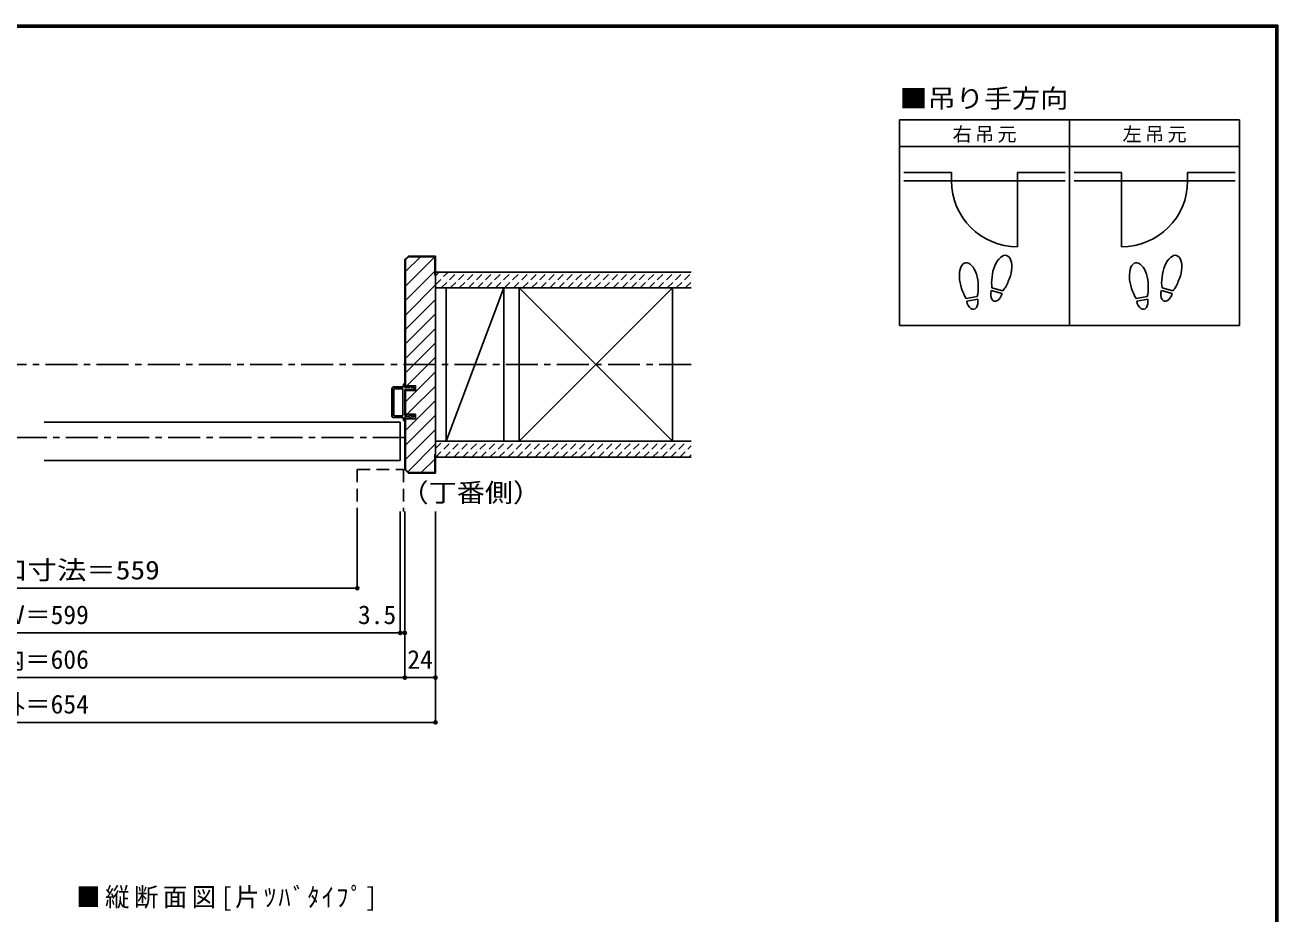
# Model space of a CAD drawing. Units: millimetres at full size, sheet at 1:5; details may follow other scales. Extents: x -973 to 977, y -718 to 696.
# Drawn here: x -3 to 977, y 0 to 696 of the extents above; entities that cross this region are included whole.
import ezdxf
from ezdxf.enums import TextEntityAlignment as Align

# ---------------------------------------------------------------- set-up
doc = ezdxf.new("R2010")
doc.units = ezdxf.units.MM
doc.header["$LTSCALE"] = 5
doc.header["$PDMODE"] = 32
doc.header["$PDSIZE"] = 2.5
for name, pattern in [('CHAIN1', [8, 5, -1, 1, -1]), ('DASHED1', [1.8, 1.2, -0.6]), ('DASHED2', [3, 2, -1])]:
    doc.linetypes.add(name, pattern=pattern)
for name, color, linetype in [('0-0_補助線', 7, 'Continuous'), ('0-1_通り芯', 4, 'CHAIN1'), ('0-3_仕上', 7, 'Continuous'), ('0-4_枠', 3, 'Continuous'), ('0-6_扉', 6, 'Continuous'), ('0-8_戸当', 3, 'Continuous'), ('0-A_文字', 7, 'Continuous'), ('0-B_寸法', 4, 'Continuous'), ('0-C_ﾊｯﾁ', 4, 'DASHED1'), ('F-1_通り芯', 6, 'Continuous')]:
    doc.layers.add(name, color=color, linetype=linetype)
doc.styles.add('ＭＳ ゴシック', font='')
doc.styles.get('ＭＳ ゴシック').set_extended_font_data('MS Gothic')

# ---------------------------------------------------------------- blocks, each defined once
blk = doc.blocks.new('01')
at = {"layer": '0-0_補助線'}
for p, q in [((-14.5, 0.346), (-14.5, -0.449)), ((-14.3, 0.346), (-14.3, -0.449)), ((-12.045, -0.049), (-14.178, 0.444)), ((-12, 0.146), (-14.133, 0.639)), ((-11.475, 5.146), (-12.298, 4.504)), ((-12.175, 4.146), (-11.475, 4.146)), ((-12.045, -0.049), (-11.993, 0.145)), ((-11.475, 0.146), (-12, 0.146)), ((-11.475, 7.146), (-11.475, 5.146)), ((-11.475, 4.146), (-11.475, 0.146)), ((-10.68, 7.55), (-9.257, 6.508)), ((-9.375, 6.146), (-10.075, 6.146)), ((-10.075, 3.146), (-10.075, 6.146)), ((-10.075, 3.146), (-9.252, 2.504)), ((-9.375, 2.146), (-10.075, 2.146)), ((-10.075, 0.146), (-10.075, 2.146)), ((-10.075, 0.146), (10.075, 0.146)), ((10.075, 3.146), (9.252, 2.504)), ((10.68, 7.55), (9.257, 6.508)), ((9.375, 6.146), (10.075, 6.146)), ((9.375, 2.146), (10.075, 2.146)), ((10.075, 3.146), (10.075, 6.146)), ((10.075, 0.146), (10.075, 2.146)), ((11.475, 7.146), (11.475, 5.146)), ((11.475, 5.146), (12.298, 4.504)), ((12.175, 4.146), (11.475, 4.146)), ((11.475, 4.146), (11.475, 0.146)), ((11.475, 0.146), (12, 0.146)), ((12.045, -0.049), (11.993, 0.145)), ((12, 0.146), (14.133, 0.639)), ((12.045, -0.049), (14.178, 0.444)), ((14.3, 0.346), (14.3, -0.449)), ((14.5, 0.346), (14.5, -0.449)), ((-14.265, -0.741), (-12.235, -1.196)), ((-14.222, -0.546), (-12.191, -1.001)), ((-12, -1.488), (-12, -8.854)), ((-11.8, -1.488), (-11.8, -8.854)), ((-11, -9.654), (11, -9.654)), ((-10.6, -1.554), (-10.6, -8.154)), ((-10.3, -1.254), (10.3, -1.254)), ((-10.3, -8.454), (10.3, -8.454)), ((10.6, -1.554), (10.6, -8.154)), ((11.8, -1.488), (11.8, -8.854)), ((12, -1.488), (12, -8.854)), ((14.222, -0.546), (12.191, -1.001)), ((14.265, -0.741), (12.235, -1.196)), ((11, -9.854), (-11, -9.854))]:
    blk.add_line(p, q, dxfattribs=at)
for centre, radius, start, end in [((-14.2, 0.346), 0.3, 77.00048, 180), ((-14.2, 0.346), 0.1, 77.00048, 180), ((-12.175, 4.346), 0.2, 127.96957, 270), ((-10.975, 7.146), 0.5, 53.78053, 180), ((-9.375, 6.346), 0.2, 270, 53.78053), ((-9.375, 2.346), 0.2, 270, 52.03043), ((9.375, 6.346), 0.2, 126.21947, 270), ((9.375, 2.346), 0.2, 127.96957, 270), ((10.975, 7.146), 0.5, 0, 126.21947), ((12.175, 4.346), 0.2, 270, 52.03043), ((14.2, 0.346), 0.3, 0, 102.99952), ((14.2, 0.346), 0.1, 0, 102.99952), ((-14.2, -0.449), 0.3, 180, 257.3929), ((-14.2, -0.449), 0.1, 180, 257.3929), ((-12.3, -1.488), 0.3, 0, 76.0718), ((-12.3, -1.488), 0.5, 0, 76.0718), ((-11, -8.854), 1, 180, 270), ((-11, -8.854), 0.8, 180, 270), ((-10.3, -1.554), 0.3, 90, 180), ((-10.3, -8.154), 0.3, 180, 270), ((10.3, -1.554), 0.3, 0, 90), ((10.3, -8.154), 0.3, 270, 0), ((11, -8.854), 1, 270, 0), ((11, -8.854), 0.8, 270, 0), ((12.3, -1.488), 0.5, 103.9282, 180), ((12.3, -1.488), 0.3, 103.9282, 180), ((14.2, -0.449), 0.1, 282.6071, 0), ((14.2, -0.449), 0.3, 282.6071, 0)]:
    blk.add_arc(centre, radius, start, end, dxfattribs=at)

msp = doc.modelspace()

# ---------------------------------------------------------------- linework, layer by layer
at = {"layer": '0-1_通り芯'}
for p, q in [((517.653, 430), (-517.347, 430)), ((293.653, 373), (-293.347, 373))]:
    msp.add_line(p, q, dxfattribs=at)
at = {"layer": '0-3_仕上', "color": 2}
for p, q in [((517.653, 502.5), (317.653, 502.5)), ((517.653, 490), (317.653, 490)), ((517.653, 370), (317.653, 370)), ((517.653, 357.5), (317.653, 357.5))]:
    msp.add_line(p, q, dxfattribs=at)
at = {"layer": '0-3_仕上', "color": 3}
for p, q in [((326.153, 490), (326.153, 370)), ((371.153, 370), (371.153, 490)), ((383.037, 370), (383.037, 490)), ((503.037, 370), (503.037, 490))]:
    msp.add_line(p, q, dxfattribs=at)
at = {"layer": '0-3_仕上'}
for p, q in [((371.153, 490), (326.153, 370)), ((383.037, 370), (503.037, 490)), ((383.037, 490), (503.037, 370))]:
    msp.add_line(p, q, dxfattribs=at)
at = {"layer": '0-4_枠'}
for p, q in [((296.481, 515), (293.653, 512.172)), ((293.653, 512.172), (293.653, 413.5)), ((296.689, 514.5), (294.153, 511.964)), ((294.153, 413.5), (294.153, 511.964)), ((296.481, 515), (317.653, 515)), ((317.153, 514.5), (296.689, 514.5)), ((317.153, 500), (317.153, 514.5)), ((317.653, 515), (317.653, 345)), ((317.153, 500), (317.653, 500)), ((293.653, 391.2), (293.653, 409.8)), ((293.653, 409.8), (302.153, 409.8)), ((294.153, 391.2), (294.153, 409.8)), ((293.653, 391.2), (302.153, 391.2)), ((293.653, 387.5), (302.153, 387.5)), ((293.653, 347.828), (293.653, 387.5)), ((294.153, 348.036), (294.153, 387.5)), ((302.153, 387.5), (302.153, 391.2)), ((317.153, 360), (317.153, 345.5)), ((317.153, 360), (317.653, 360)), ((296.481, 345), (293.653, 347.828)), ((296.689, 345.5), (294.153, 348.036)), ((296.481, 345), (317.653, 345)), ((296.689, 345.5), (317.153, 345.5))]:
    msp.add_line(p, q, dxfattribs=at)
msp.add_lwpolyline([(302.153, 409.8), (302.153, 413.5), (293.653, 413.5)], dxfattribs=at)
at = {"layer": '0-6_扉'}
for p, q in [((11.653, 385), (290.153, 385)), ((290.153, 385), (290.153, 355)), ((11.653, 355), (290.153, 355))]:
    msp.add_line(p, q, dxfattribs=at)
at = {"layer": '0-8_戸当', "color": 2}
for p, q in [((721.239, 580.308), (684.139, 580.308)), ((721.239, 580.308), (721.239, 574.008)), ((773.039, 580.308), (810.139, 580.308)), ((773.039, 580.308), (773.039, 522.208)), ((854.239, 580.308), (817.139, 580.308)), ((854.239, 580.308), (854.239, 522.208)), ((906.039, 580.308), (943.139, 580.308)), ((906.039, 580.308), (906.039, 574.008)), ((684.139, 574.008), (810.139, 574.008)), ((943.139, 574.008), (817.139, 574.008))]:
    msp.add_line(p, q, dxfattribs=at)
at = {"layer": '0-8_戸当'}
for p, q in [((761.468, 487.735), (752.987, 490.007)), ((894.468, 487.735), (885.987, 490.007)), ((741.457, 483.378), (732.811, 481.853)), ((741.822, 481.31), (733.175, 479.785)), ((760.924, 485.706), (752.444, 487.978)), ((874.457, 483.378), (865.811, 481.853)), ((874.822, 481.31), (866.175, 479.785)), ((893.924, 485.706), (885.444, 487.978))]:
    msp.add_line(p, q, dxfattribs=at)
at = {"layer": '0-8_戸当', "color": 2}
for centre, start, end in [((773.039, 574.008), 180, 270), ((854.239, 574.008), 270, 0)]:
    msp.add_arc(centre, 51.8, start, end, dxfattribs=at)
at = {"layer": '0-8_戸当'}
for centre, major_axis, ratio, start_param, end_param in [((734.795, 495.877), (-2.445, 13.867), 0.5, 4.3405914, 8.2257792), ((760.713, 501.878), (3.644, 13.601), 0.5, 4.3405914, 8.2257792), ((867.795, 495.877), (-2.445, 13.867), 0.5, 4.3405914, 8.2257792), ((893.713, 501.878), (3.644, 13.601), 0.5, 4.3405914, 8.2257792), ((734.865, 495.481), (-2.963, 16.802), 0.4, 3.8403085, 4.432552), ((760.609, 501.489), (4.416, 16.48), 0.4, 1.8506333, 2.4428768), ((760.609, 501.489), (4.416, 16.48), 0.4, 3.8403085, 4.432552), ((867.865, 495.481), (-2.963, 16.802), 0.4, 3.8403085, 4.432552), ((893.609, 501.489), (4.416, 16.48), 0.4, 1.8506333, 2.4428768), ((893.609, 501.489), (4.416, 16.48), 0.4, 3.8403085, 4.432552), ((734.865, 495.481), (-2.963, 16.802), 0.4, 1.8506333, 2.4428768), ((737.498, 480.548), (-1.27, 7.205), 0.6, 1.5707963, 4.712389), ((756.684, 486.842), (1.894, 7.067), 0.6, 1.5707963, 4.712389), ((867.865, 495.481), (-2.963, 16.802), 0.4, 1.8506333, 2.4428768), ((870.498, 480.548), (-1.27, 7.205), 0.6, 1.5707963, 4.712389), ((889.684, 486.842), (1.894, 7.067), 0.6, 1.5707963, 4.712389)]:
    msp.add_ellipse(centre, major_axis=major_axis, ratio=ratio, start_param=start_param, end_param=end_param, dxfattribs=at)
at = {"layer": '0-A_文字', "color": 3}
for p, q in [((680.639, 621.667), (680.639, 460.667)), ((946.639, 621.667), (680.639, 621.667)), ((813.639, 621.667), (813.639, 460.667)), ((680.639, 600.667), (946.639, 600.667))]:
    msp.add_line(p, q, dxfattribs=at)
msp.add_lwpolyline([(946.639, 621.667), (946.639, 460.667), (680.639, 460.667)], dxfattribs=at)
at = {"layer": '0-B_寸法', "color": 3}
for p, q in [((293.653, 391.2), (293.653, 409.8)), ((293.653, 409.8), (302.153, 409.8)), ((293.653, 391.2), (293.653, 409.8)), ((293.653, 409.8), (302.153, 409.8)), ((294.153, 391.2), (294.153, 409.8)), ((294.153, 391.2), (294.153, 409.8)), ((293.653, 391.2), (302.153, 391.2)), ((293.653, 391.2), (302.153, 391.2)), ((293.653, 387.5), (302.153, 387.5)), ((293.653, 387.5), (302.153, 387.5)), ((302.153, 387.5), (302.153, 391.2)), ((302.153, 387.5), (302.153, 391.2))]:
    msp.add_line(p, q, dxfattribs=at)
at = {"layer": '0-B_寸法', "color": 6, "linetype": 'DASHED2'}
msp.add_line((256.553, 347.9), (256.553, 315), dxfattribs=at)
at = {"layer": '0-B_寸法'}
for p, q in [((256.553, 255), (256.553, 315)), ((290.153, 220), (290.153, 315)), ((293.653, 185), (293.653, 315)), ((317.653, 150), (317.653, 315)), ((-283.347, 255), (256.553, 255)), ((293.653, 220), (-293.347, 220)), ((317.653, 185), (-317.347, 185)), ((317.653, 150), (-317.347, 150))]:
    msp.add_line(p, q, dxfattribs=at)
at = {"layer": '0-B_寸法', "color": 3}
msp.add_lwpolyline([(302.153, 409.8), (302.153, 413.5), (293.653, 413.5)], dxfattribs=at)
msp.add_lwpolyline([(302.153, 409.8), (302.153, 413.5), (293.653, 413.5)], dxfattribs=at)
at = {"layer": '0-B_寸法', "color": 6, "linetype": 'DASHED2'}
msp.add_lwpolyline([(256.553, 347.9), (292.553, 347.9), (292.553, 315)], dxfattribs=at)
at = {"layer": '0-B_寸法', "color": 7}
for p in [(256.553, 255), (290.153, 220), (293.653, 220), (293.653, 185), (317.653, 185), (317.653, 150)]:
    msp.add_point(p, dxfattribs=at)
at = {"layer": '0-C_ﾊｯﾁ', "linetype": 'Continuous'}
for p, q in [((317.653, 514.98), (294.153, 491.48)), ((305.859, 514.5), (294.153, 502.794)), ((317.153, 503.167), (294.153, 480.166)), ((317.653, 492.353), (294.153, 468.853)), ((317.653, 481.039), (294.153, 457.539)), ((317.653, 469.725), (294.153, 446.225)), ((317.653, 458.412), (294.153, 434.912)), ((317.653, 447.098), (294.153, 423.598)), ((317.653, 435.784), (297.669, 415.8)), ((317.653, 424.47), (294.153, 400.97)), ((297.669, 415.8), (295.369, 413.5)), ((317.653, 413.157), (297.996, 393.5)), ((317.653, 401.843), (294.153, 378.343)), ((297.996, 393.5), (295.877, 391.381)), ((317.653, 390.529), (294.153, 367.029)), ((317.653, 379.216), (294.153, 355.716)), ((317.653, 367.902), (295.97, 346.219)), ((317.153, 356.088), (306.565, 345.5))]:
    msp.add_line(p, q, dxfattribs=at)
at = {"layer": '0-C_ﾊｯﾁ'}
for p, q in [((317.653, 499.601), (320.552, 502.5)), ((317.653, 492.53), (327.623, 502.5)), ((322.194, 490), (334.694, 502.5)), ((329.265, 490), (341.765, 502.5)), ((336.336, 490), (348.836, 502.5)), ((343.408, 490), (355.908, 502.5)), ((350.479, 490), (362.979, 502.5)), ((357.55, 490), (370.05, 502.5)), ((364.621, 490), (377.121, 502.5)), ((371.692, 490), (384.192, 502.5)), ((378.763, 490), (391.263, 502.5)), ((385.834, 490), (398.334, 502.5)), ((392.905, 490), (405.405, 502.5)), ((399.976, 490), (410.818, 500.841)), ((407.047, 490), (419.547, 502.5)), ((414.118, 490), (426.618, 502.5)), ((421.189, 490), (433.689, 502.5)), ((428.26, 490), (440.76, 502.5)), ((435.331, 490), (447.831, 502.5)), ((442.402, 490), (454.902, 502.5)), ((449.474, 490), (461.974, 502.5)), ((456.545, 490), (469.045, 502.5)), ((463.616, 490), (476.116, 502.5)), ((470.687, 490), (483.187, 502.5)), ((477.758, 490), (490.258, 502.5)), ((484.829, 490), (497.329, 502.5)), ((491.9, 490), (504.4, 502.5)), ((498.971, 490), (511.471, 502.5)), ((506.042, 490), (517.653, 501.611)), ((513.113, 490), (517.653, 494.54)), ((317.653, 364.393), (323.26, 370)), ((317.742, 357.411), (330.331, 370)), ((324.902, 357.5), (337.402, 370)), ((331.974, 357.5), (344.474, 370)), ((339.045, 357.5), (351.545, 370)), ((346.116, 357.5), (358.616, 370)), ((353.187, 357.5), (365.687, 370)), ((360.258, 357.5), (372.758, 370)), ((367.329, 357.5), (379.829, 370)), ((374.4, 357.5), (386.9, 370)), ((381.471, 357.5), (393.971, 370)), ((388.542, 357.5), (401.042, 370)), ((395.613, 357.5), (408.113, 370)), ((402.684, 357.5), (415.184, 370)), ((409.755, 357.5), (422.255, 370)), ((416.826, 357.5), (429.326, 370)), ((423.897, 357.5), (436.397, 370)), ((430.969, 357.5), (443.469, 370)), ((438.04, 357.5), (450.54, 370)), ((445.111, 357.5), (457.611, 370)), ((452.182, 357.5), (464.682, 370)), ((459.253, 357.5), (471.753, 370)), ((466.324, 357.5), (478.824, 370)), ((473.395, 357.5), (485.895, 370)), ((480.466, 357.5), (492.966, 370)), ((487.537, 357.5), (500.037, 370)), ((494.608, 357.5), (507.108, 370)), ((501.679, 357.5), (514.179, 370)), ((508.75, 357.5), (517.653, 366.403)), ((515.821, 357.5), (517.653, 359.332))]:
    msp.add_line(p, q, dxfattribs=at)
at = {"layer": 'F-1_通り芯'}
for p, q in [((-973.347, 695.833), (976.653, 695.833)), ((974.986, 695.833), (974.986, -700.833)), ((975.82, 695.833), (975.82, -700.833)), ((976.653, 695.833), (976.653, -700.833)), ((-973.347, 695), (976.653, 695)), ((-973.347, 694.167), (976.653, 694.167))]:
    msp.add_line(p, q, dxfattribs=at)

# ---------------------------------------------------------------- block references
at = {"layer": '0-B_寸法', "xscale": -1, "rotation": 270}
msp.add_blockref('01', (293.507, 400.5), dxfattribs=at)

# ---------------------------------------------------------------- texts
at = {"layer": '0-A_文字', "style": 'ＭＳ ゴシック', "width": 1.1}
for s, p in [('■吊り手方向', (680.639, 626.667)), ('（丁番側）', (290.335, 318.105))]:
    msp.add_text(s, height=14.66, dxfattribs=at).set_placement(p, align=Align.BOTTOM_LEFT)
at = {"layer": '0-A_文字', "attachment_point": 7, "style": 'ＭＳ ゴシック'}
for s, insert, char_height in [('\\T1.17;右吊元', (722.139, 603.667), 11), ('\\T1.17;左吊元', (855.139, 603.667), 11), ('\\T1.19;\\W0.95;■縦断面図[片ﾂﾊﾞﾀｲﾌﾟ]', (36.653, 2.5), 14.66)]:
    msp.add_mtext(s, dxfattribs=dict(at, insert=insert, char_height=char_height))
at = {"layer": '0-B_寸法', "color": 7, "style": 'ＭＳ ゴシック', "width": 1.15}
msp.add_text('有効開口寸法＝559', height=14.66, dxfattribs=at).set_placement((-93.347, 257.5), align=Align.BOTTOM_LEFT)
at = {"layer": '0-B_寸法', "color": 7, "style": 'ＭＳ ゴシック'}
for s, p in [('ＤＷ＝599', (-43.347, 222.5)), ('3.5', (257.038, 222.5)), ('枠内＝606', (-43.347, 187.5)), ('24', (295.653, 187.5)), ('枠外＝654', (-43.347, 152.5))]:
    msp.add_text(s, height=14.66, dxfattribs=at).set_placement(p, align=Align.BOTTOM_LEFT)

doc.saveas('drawing.dxf')
